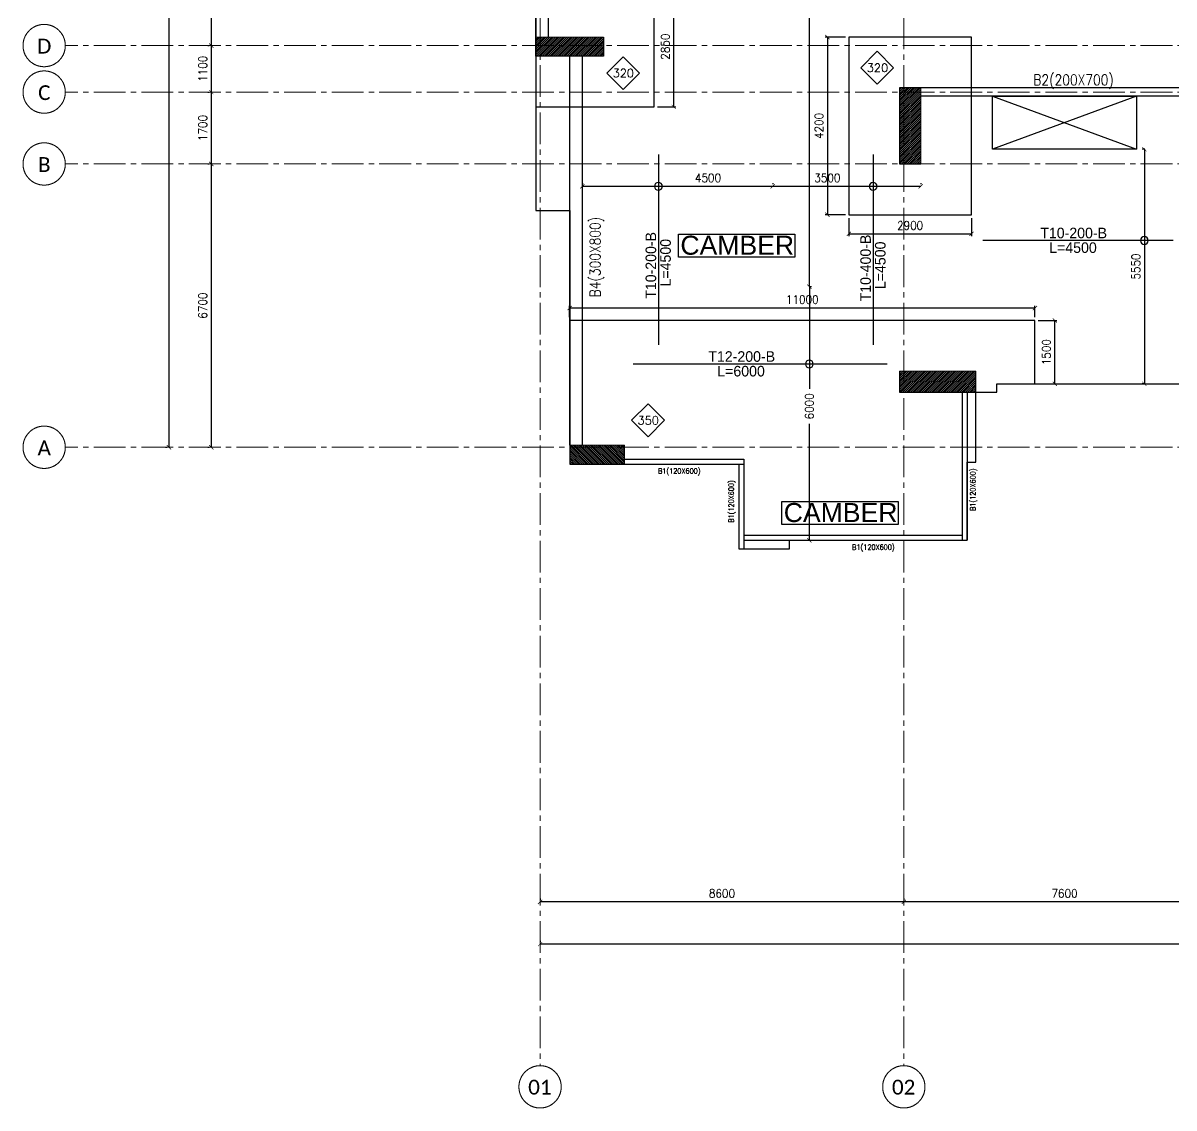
# Model space of a CAD drawing. Header units: millimetres. Extents: x -967280 to 3852, y 2833 to 1955156.
# Drawn here: x -653053 to -625841, y 671611 to 697271 of the extents above; entities that cross this region are included whole.
import ezdxf
from ezdxf.enums import TextEntityAlignment as Align

# ---------------------------------------------------------------- set-up
doc = ezdxf.new("R2010")
doc.units = ezdxf.units.MM
doc.header["$LTSCALE"] = 1000
doc.header["$PDMODE"] = 35
doc.header["$PDSIZE"] = 25
for name, pattern in [('$0$DASHED2', [0.375, 0.25, -0.125]), ('Columns_Structural070816$0$CENTER2', [1.125, 0.75, -0.125, 0.125, -0.125]), ('HRZN_Line-Ptrn-Sold', [9144001.0, 9144000.0, -1])]:
    doc.linetypes.add(name, pattern=pattern)
for name, color, linetype in [('_N-DIM 3', 7, 'Continuous'), ('B05-FIRST FLOOR PLAN$0$STR_ROOF RFT$0$S-SYMB', 30, 'Continuous'), ('S - col hach', 1, 'Continuous'), ('S - dot', 1, 'Continuous'), ('S -Beams', 2, 'Continuous'), ('S-TEXT', 2, 'Continuous'), ('SLAB', 210, 'Continuous'), ('st_cir_mesh', 2, 'Continuous')]:
    doc.layers.add(name, color=color, linetype=linetype)
for name, color, linetype, lineweight in [('A-AX-ATT-100', 7, 'HRZN_Line-Ptrn-Sold', 18), ('S - column', 6, 'Continuous', 60), ('ST-000-AXIS', 9, 'Columns_Structural070816$0$CENTER2', 9), ('ST-203-SLAB-TXT', 7, 'Continuous', 30), ('ST-RFT-BOT', 2, '$0$DASHED2', 30)]:
    doc.layers.add(name, color=color, linetype=linetype, lineweight=lineweight)
doc.styles.add('Arial', font='arial.ttf', dxfattribs={"height": 317.5})
doc.styles.add('B05-FIRST FLOOR PLAN$0$T25-100', font='STENCIL.shx', dxfattribs={"height": 250})
doc.styles.add('Calibri_2', font='calibri.ttf', dxfattribs={"height": 300})
doc.styles.add('ROMANC', font='romanc.shx')
doc.styles.add('ST-DIM', font='romans.shx', dxfattribs={"width": 0.85})
doc.styles.add('TUNELNO', font='romans.shx', dxfattribs={"width": 0.9})
doc.dimstyles.new('Copy(2) of DSEC', dxfattribs={"dimtxt": 200, "dimasz": 100, "dimexe": 50, "dimexo": 80, "dimgap": 100, "dimtad": 1, "dimdec": 0, "dimrnd": 5, "dimzin": 0, "dimdsep": 46, "dimtxsty": 'TUNELNO', "dimblk": 'ARCHTICK', "dimcen": 0.09, "dimclrd": 1, "dimclre": 1, "dimclrt": 3, "dimadec": 0, "dimazin": 0, "dimtfac": 0.78125, "dimtdec": 0, "dimtix": 1, "dimtmove": 2, "dimatfit": 3, "dimldrblk": 'ARCHTICK', "dimfxl": 1, "dimtolj": 1, "dimtzin": 0, "dimarcsym": 0})
pattern_1 = [(45, (-254348.726, -1220652.032), (-22.4506403, 22.4506403), [])]

# ---------------------------------------------------------------- blocks, each defined once
blk = doc.blocks.new('str col from 1st to 3rd')
at = {"layer": 'S - col hach'}
h = blk.add_hatch(dxfattribs=at)
h.set_pattern_fill('ANSI31', color=2, scale=10)
h.set_pattern_definition(pattern_1)
h.paths.add_polyline_path([(-29200, -3600), (-30800, -3600), (-30800, -4050), (-29200, -4050)])
h = blk.add_hatch(dxfattribs=at)
h.set_pattern_fill('ANSI31', color=2, scale=10)
h.set_pattern_definition(pattern_1)
h.paths.add_polyline_path([(-21700, -6600), (-21700, -4800), (-22200, -4800), (-22200, -6600)])
h = blk.add_hatch(dxfattribs=at)
h.set_pattern_fill('ANSI31', color=2, scale=10)
h.set_pattern_definition(pattern_1)
h.paths.add_polyline_path([(-20400, -12000), (-20400, -11500), (-22200, -11500), (-22200, -12000)])
h = blk.add_hatch(dxfattribs=at)
h.set_pattern_fill('ANSI31', color=2, scale=10, angle=-90)
h.set_pattern_definition([(315, (-1236952.032, 211048.726), (22.4506403, 22.4506403), [])])
h.paths.add_polyline_path([(-30000, -13700), (-28700, -13700), (-28700, -13250), (-30000, -13250)])
at = {"layer": 'S - column', "lineweight": 15}
for points in [[(-29200, -4050), (-30800, -4050), (-30800, -3600), (-29200, -3600)], [(-21700, -4800), (-21700, -6600), (-22200, -6600), (-22200, -4800)], [(-20400, -12000), (-22200, -12000), (-22200, -11500), (-20400, -11500)], [(-30000, -13700), (-30000, -13250), (-28700, -13250), (-28700, -13700)]]:
    blk.add_lwpolyline(points, close=True, dxfattribs=at)
at = {"layer": 'ST-RFT-BOT', "color": 7, "linetype": 'Continuous', "ltscale": 30}
for points in [[(-29200, -3600), (-29200, -4050), (-30800, -4050), (-30800, -3600)], [(-21700, -4800), (-22200, -4800), (-22200, -6600), (-21700, -6600)], [(-22200, -11500), (-22200, -12000), (-20400, -12000), (-20400, -11500)], [(-30000, -13250), (-30000, -13700), (-28700, -13700), (-28700, -13250)]]:
    blk.add_lwpolyline(points, dxfattribs=at)
blk = doc.blocks.new('_ArchTick')
at = {"color": 0, "linetype": 'ByBlock', "const_width": 0.15}
blk.add_lwpolyline([(-0.5, -0.5), (0.5, 0.5)], dxfattribs=at)
blk = doc.blocks.new('*D1257')
at = {"layer": '_N-DIM 3', "color": 1, "linetype": 'Continuous', "lineweight": -2, "ltscale": 30, "transparency": 16777216}
for p, q in [((-638049, 698137), (-637618, 698137)), ((-637668, 695287), (-637668, 698137)), ((-638049, 695287), (-637618, 695287))]:
    blk.add_line(p, q, dxfattribs=at)
at = {"layer": 'Defpoints', "color": 0, "linetype": 'Continuous', "ltscale": 30, "transparency": 16777216}
for p in [(-638129, 698137), (-637668, 698137), (-638129, 695287)]:
    blk.add_point(p, dxfattribs=at)
at = {"layer": '_N-DIM 3', "color": 1, "linetype": 'Continuous', "lineweight": -2, "ltscale": 30, "transparency": 16777216, "xscale": 100, "yscale": 100, "zscale": 100}
for p, rotation in [((-637668, 698137), 90), ((-637668, 695287), 270)]:
    blk.add_blockref('_ArchTick', p, dxfattribs=dict(at, rotation=rotation))
at = {"layer": '_N-DIM 3', "color": 3, "linetype": 'Continuous', "ltscale": 30, "transparency": 16777216, "insert": (-637868, 696712), "char_height": 200, "attachment_point": 5, "rotation": 90, "style": 'TUNELNO'}
blk.add_mtext('\\A1;2850', dxfattribs=at)
blk = doc.blocks.new('*D663')
at = {"layer": '_N-DIM 3', "color": 1, "linetype": 'Continuous', "lineweight": -2, "ltscale": 30, "transparency": 16777216}
for p, q in [((-629049, 690237), (-628608, 690237)), ((-628658, 688737), (-628658, 690237)), ((-629049, 688737), (-628608, 688737))]:
    blk.add_line(p, q, dxfattribs=at)
at = {"layer": 'Defpoints', "color": 0, "linetype": 'Continuous', "ltscale": 30, "transparency": 16777216}
for p in [(-629129, 690237), (-628658, 690237), (-629129, 688737)]:
    blk.add_point(p, dxfattribs=at)
at = {"layer": '_N-DIM 3', "color": 1, "linetype": 'Continuous', "lineweight": -2, "ltscale": 30, "transparency": 16777216, "xscale": 100, "yscale": 100, "zscale": 100}
for p, rotation in [((-628658, 690237), 90), ((-628658, 688737), 270)]:
    blk.add_blockref('_ArchTick', p, dxfattribs=dict(at, rotation=rotation))
at = {"layer": '_N-DIM 3', "color": 3, "linetype": 'Continuous', "ltscale": 30, "transparency": 16777216, "insert": (-628858, 689487), "char_height": 200, "attachment_point": 5, "rotation": 90, "style": 'TUNELNO'}
blk.add_mtext('\\A1;1500', dxfattribs=at)
blk = doc.blocks.new('*D1258')
at = {"layer": '_N-DIM 3', "color": 1, "linetype": 'Continuous', "lineweight": -2, "ltscale": 30, "transparency": 16777216}
for p, q in [((-633609, 696937), (-634085, 696937)), ((-634035, 696937), (-634035, 692737)), ((-633609, 692737), (-634085, 692737))]:
    blk.add_line(p, q, dxfattribs=at)
at = {"layer": 'Defpoints', "color": 0, "linetype": 'Continuous', "ltscale": 30, "transparency": 16777216}
for p in [(-633529, 696937), (-634035, 692737), (-633529, 692737)]:
    blk.add_point(p, dxfattribs=at)
at = {"layer": '_N-DIM 3', "color": 1, "linetype": 'Continuous', "lineweight": -2, "ltscale": 30, "transparency": 16777216, "xscale": 100, "yscale": 100, "zscale": 100}
for p, rotation in [((-634035, 696937), 90), ((-634035, 692737), 270)]:
    blk.add_blockref('_ArchTick', p, dxfattribs=dict(at, rotation=rotation))
at = {"layer": '_N-DIM 3', "color": 3, "linetype": 'Continuous', "ltscale": 30, "transparency": 16777216, "insert": (-634235, 694837), "char_height": 200, "attachment_point": 5, "rotation": 90, "style": 'TUNELNO'}
blk.add_mtext('\\A1;4200', dxfattribs=at)
blk = doc.blocks.new('*D1259')
at = {"layer": '_N-DIM 3', "color": 1, "linetype": 'Continuous', "lineweight": -2, "ltscale": 30, "transparency": 16777216}
for p, q in [((-633529, 692657), (-633529, 692233)), ((-630629, 692657), (-630629, 692233)), ((-633529, 692283), (-630629, 692283))]:
    blk.add_line(p, q, dxfattribs=at)
at = {"layer": 'Defpoints', "color": 0, "linetype": 'Continuous', "ltscale": 30, "transparency": 16777216}
for p in [(-633529, 692737), (-630629, 692737), (-630629, 692283)]:
    blk.add_point(p, dxfattribs=at)
at = {"layer": '_N-DIM 3', "color": 1, "linetype": 'Continuous', "lineweight": -2, "ltscale": 30, "transparency": 16777216, "xscale": 100, "yscale": 100, "zscale": 100, "rotation": 180}
blk.add_blockref('_ArchTick', (-633529, 692283), dxfattribs=at)
at = {"layer": '_N-DIM 3', "color": 1, "linetype": 'Continuous', "lineweight": -2, "ltscale": 30, "transparency": 16777216, "xscale": 100, "yscale": 100, "zscale": 100}
blk.add_blockref('_ArchTick', (-630629, 692283), dxfattribs=at)
at = {"layer": '_N-DIM 3', "color": 3, "linetype": 'Continuous', "ltscale": 30, "transparency": 16777216, "insert": (-632079, 692483), "char_height": 200, "attachment_point": 5, "style": 'TUNELNO'}
blk.add_mtext('\\A1;2900', dxfattribs=at)
blk = doc.blocks.new('*D679')
at = {"layer": '_N-DIM 3', "color": 1, "lineweight": -2, "ltscale": 30, "transparency": 16777216}
for p, q in [((-626531, 694287), (-626592, 694287)), ((-626542, 694287), (-626542, 688737)), ((-626531, 688737), (-626592, 688737))]:
    blk.add_line(p, q, dxfattribs=at)
at = {"layer": 'Defpoints', "color": 0, "ltscale": 30, "transparency": 16777216}
for p in [(-626451, 694287), (-626542, 688737), (-626451, 688737)]:
    blk.add_point(p, dxfattribs=at)
at = {"layer": '_N-DIM 3', "color": 1, "lineweight": -2, "ltscale": 30, "transparency": 16777216, "xscale": 100, "yscale": 100, "zscale": 100}
for p, rotation in [((-626542, 694287), 90), ((-626542, 688737), 270)]:
    blk.add_blockref('_ArchTick', p, dxfattribs=dict(at, rotation=rotation))
at = {"layer": '_N-DIM 3', "color": 3, "ltscale": 30, "transparency": 16777216, "insert": (-626742, 691512), "char_height": 200, "attachment_point": 5, "rotation": 90, "style": 'TUNELNO'}
blk.add_mtext('\\A1;5550', dxfattribs=at)
blk = doc.blocks.new('*D680')
at = {"layer": '_N-DIM 3', "color": 1, "lineweight": -2, "ltscale": 30, "transparency": 16777216}
for p, q in [((-634462, 710037), (-634462, 703551)), ((-634457, 710037), (-634412, 710037)), ((-634462, 691037), (-634462, 702571)), ((-634457, 691037), (-634412, 691037))]:
    blk.add_line(p, q, dxfattribs=at)
at = {"layer": 'Defpoints', "color": 0, "ltscale": 30, "transparency": 16777216}
for p in [(-634537, 710037), (-634537, 691037), (-634462, 691037)]:
    blk.add_point(p, dxfattribs=at)
at = {"layer": '_N-DIM 3', "color": 1, "lineweight": -2, "ltscale": 30, "transparency": 16777216, "xscale": 100, "yscale": 100, "zscale": 100}
for p, rotation in [((-634462, 710037), 90), ((-634462, 691037), 270)]:
    blk.add_blockref('_ArchTick', p, dxfattribs=dict(at, rotation=rotation))
at = {"layer": '_N-DIM 3', "color": 3, "ltscale": 30, "transparency": 16777216, "insert": (-634462, 703061), "char_height": 200, "attachment_point": 5, "rotation": 90, "style": 'TUNELNO'}
blk.add_mtext('\\A1;19000', dxfattribs=at)
blk = doc.blocks.new('*D689')
at = {"layer": '_N-DIM 3', "color": 1, "lineweight": -2, "ltscale": 30, "transparency": 16777216}
for p, q in [((-639829, 693487), (-639829, 693457)), ((-635329, 693407), (-639829, 693407)), ((-635329, 693487), (-635329, 693457))]:
    blk.add_line(p, q, dxfattribs=at)
at = {"layer": 'Defpoints', "color": 0, "ltscale": 30, "transparency": 16777216}
for p in [(-639829, 693407), (-639829, 693407), (-635329, 693407)]:
    blk.add_point(p, dxfattribs=at)
at = {"layer": '_N-DIM 3', "color": 1, "lineweight": -2, "ltscale": 30, "transparency": 16777216, "xscale": 100, "yscale": 100, "zscale": 100, "rotation": 180}
blk.add_blockref('_ArchTick', (-639829, 693407), dxfattribs=at)
at = {"layer": '_N-DIM 3', "color": 1, "lineweight": -2, "ltscale": 30, "transparency": 16777216, "xscale": 100, "yscale": 100, "zscale": 100}
blk.add_blockref('_ArchTick', (-635329, 693407), dxfattribs=at)
at = {"layer": '_N-DIM 3', "color": 3, "ltscale": 30, "transparency": 16777216, "insert": (-636858, 693607), "char_height": 200, "attachment_point": 5, "style": 'TUNELNO'}
blk.add_mtext('\\A1;4500', dxfattribs=at)
blk = doc.blocks.new('*D690')
at = {"layer": '_N-DIM 3', "color": 1, "lineweight": -2, "ltscale": 30, "transparency": 16777216}
for p, q in [((-635329, 693487), (-635329, 693457)), ((-631829, 693407), (-635329, 693407)), ((-631829, 693487), (-631829, 693457))]:
    blk.add_line(p, q, dxfattribs=at)
at = {"layer": 'Defpoints', "color": 0, "ltscale": 30, "transparency": 16777216}
for p in [(-635329, 693407), (-635329, 693407), (-631829, 693407)]:
    blk.add_point(p, dxfattribs=at)
at = {"layer": '_N-DIM 3', "color": 1, "lineweight": -2, "ltscale": 30, "transparency": 16777216, "xscale": 100, "yscale": 100, "zscale": 100, "rotation": 180}
blk.add_blockref('_ArchTick', (-635329, 693407), dxfattribs=at)
at = {"layer": '_N-DIM 3', "color": 1, "lineweight": -2, "ltscale": 30, "transparency": 16777216, "xscale": 100, "yscale": 100, "zscale": 100}
blk.add_blockref('_ArchTick', (-631829, 693407), dxfattribs=at)
at = {"layer": '_N-DIM 3', "color": 3, "ltscale": 30, "transparency": 16777216, "insert": (-634035, 693607), "char_height": 200, "attachment_point": 5, "style": 'TUNELNO'}
blk.add_mtext('\\A1;3500', dxfattribs=at)
blk = doc.blocks.new('*D692')
at = {"layer": '_N-DIM 3', "color": 1, "lineweight": -2, "ltscale": 30, "transparency": 16777216}
for p, q in [((-634462, 691037), (-634462, 688618)), ((-634457, 691037), (-634412, 691037)), ((-634462, 685037), (-634462, 687792)), ((-634457, 685037), (-634412, 685037))]:
    blk.add_line(p, q, dxfattribs=at)
at = {"layer": 'Defpoints', "color": 0, "ltscale": 30, "transparency": 16777216}
for p in [(-634537, 691037), (-634537, 685037), (-634462, 685037)]:
    blk.add_point(p, dxfattribs=at)
at = {"layer": '_N-DIM 3', "color": 1, "lineweight": -2, "ltscale": 30, "transparency": 16777216, "xscale": 100, "yscale": 100, "zscale": 100}
for p, rotation in [((-634462, 691037), 90), ((-634462, 685037), 270)]:
    blk.add_blockref('_ArchTick', p, dxfattribs=dict(at, rotation=rotation))
at = {"layer": '_N-DIM 3', "color": 3, "ltscale": 30, "transparency": 16777216, "insert": (-634462, 688205), "char_height": 200, "attachment_point": 5, "rotation": 90, "style": 'TUNELNO'}
blk.add_mtext('\\A1;6000', dxfattribs=at)
blk = doc.blocks.new('*D1294')
at = {"layer": '_N-DIM 3', "color": 1, "linetype": 'Continuous', "lineweight": -2, "ltscale": 30, "transparency": 16777216}
for p, q in [((-640129, 690317), (-640129, 690580)), ((-629129, 690530), (-640129, 690530)), ((-629129, 690317), (-629129, 690580))]:
    blk.add_line(p, q, dxfattribs=at)
at = {"layer": 'Defpoints', "color": 0, "linetype": 'Continuous', "ltscale": 30, "transparency": 16777216}
for p in [(-640129, 690530), (-640129, 690237), (-629129, 690237)]:
    blk.add_point(p, dxfattribs=at)
at = {"layer": '_N-DIM 3', "color": 1, "linetype": 'Continuous', "lineweight": -2, "ltscale": 30, "transparency": 16777216, "xscale": 100, "yscale": 100, "zscale": 100, "rotation": 180}
blk.add_blockref('_ArchTick', (-640129, 690530), dxfattribs=at)
at = {"layer": '_N-DIM 3', "color": 1, "linetype": 'Continuous', "lineweight": -2, "ltscale": 30, "transparency": 16777216, "xscale": 100, "yscale": 100, "zscale": 100}
blk.add_blockref('_ArchTick', (-629129, 690530), dxfattribs=at)
at = {"layer": '_N-DIM 3', "color": 3, "linetype": 'Continuous', "ltscale": 30, "transparency": 16777216, "insert": (-634629, 690730), "char_height": 200, "attachment_point": 5, "style": 'TUNELNO'}
blk.add_mtext('\\A1;11000', dxfattribs=at)
blk = doc.blocks.new('Grid - HRZN_G-Datm-Grid-Head-1554275-FIRST FLOOR FFL_1_')
at = {"layer": 'A-AX-ATT-100'}
blk.add_circle((0, 0), 5, dxfattribs=at)
blk = doc.blocks.new('*D1508')
at = {"layer": '_N-DIM 3', "color": 1, "linetype": 'Continuous', "lineweight": -2, "ltscale": 30, "transparency": 16777216}
for p, q in [((509045, 727540), (509075, 727540)), ((509125, 727540), (509125, 719940)), ((509045, 719940), (509075, 719940))]:
    blk.add_line(p, q, dxfattribs=at)
at = {"layer": 'Defpoints', "color": 0, "linetype": 'Continuous', "ltscale": 30, "transparency": 16777216}
for p in [(509125, 727540), (509125, 719940), (509125, 719940)]:
    blk.add_point(p, dxfattribs=at)
at = {"layer": '_N-DIM 3', "color": 1, "linetype": 'Continuous', "lineweight": -2, "ltscale": 30, "transparency": 16777216, "xscale": 100, "yscale": 100, "zscale": 100}
for p, rotation in [((509125, 727540), 90), ((509125, 719940), 270)]:
    blk.add_blockref('_ArchTick', p, dxfattribs=dict(at, rotation=rotation))
at = {"layer": '_N-DIM 3', "color": 3, "linetype": 'Continuous', "ltscale": 30, "transparency": 16777216, "insert": (508925, 723740), "char_height": 200, "attachment_point": 5, "rotation": 90, "style": 'TUNELNO'}
blk.add_mtext('\\A1;7600', dxfattribs=at)
blk = doc.blocks.new('*D1509')
at = {"layer": '_N-DIM 3', "color": 1, "linetype": 'Continuous', "lineweight": -2, "ltscale": 30, "transparency": 16777216}
for p, q in [((509045, 719940), (509075, 719940)), ((509125, 719940), (509125, 718840)), ((509045, 718840), (509075, 718840))]:
    blk.add_line(p, q, dxfattribs=at)
at = {"layer": 'Defpoints', "color": 0, "linetype": 'Continuous', "ltscale": 30, "transparency": 16777216}
for p in [(509125, 719940), (509125, 718840), (509125, 718840)]:
    blk.add_point(p, dxfattribs=at)
at = {"layer": '_N-DIM 3', "color": 1, "linetype": 'Continuous', "lineweight": -2, "ltscale": 30, "transparency": 16777216, "xscale": 100, "yscale": 100, "zscale": 100}
for p, rotation in [((509125, 719940), 90), ((509125, 718840), 270)]:
    blk.add_blockref('_ArchTick', p, dxfattribs=dict(at, rotation=rotation))
at = {"layer": '_N-DIM 3', "color": 3, "linetype": 'Continuous', "ltscale": 30, "transparency": 16777216, "insert": (508925, 719390), "char_height": 200, "attachment_point": 5, "rotation": 90, "style": 'TUNELNO'}
blk.add_mtext('\\A1;1100', dxfattribs=at)
blk = doc.blocks.new('*D1510')
at = {"layer": '_N-DIM 3', "color": 1, "linetype": 'Continuous', "lineweight": -2, "ltscale": 30, "transparency": 16777216}
for p, q in [((509045, 718840), (509075, 718840)), ((509125, 718840), (509125, 717140)), ((509045, 717140), (509075, 717140))]:
    blk.add_line(p, q, dxfattribs=at)
at = {"layer": 'Defpoints', "color": 0, "linetype": 'Continuous', "ltscale": 30, "transparency": 16777216}
for p in [(509125, 718840), (509125, 717140), (509125, 717140)]:
    blk.add_point(p, dxfattribs=at)
at = {"layer": '_N-DIM 3', "color": 1, "linetype": 'Continuous', "lineweight": -2, "ltscale": 30, "transparency": 16777216, "xscale": 100, "yscale": 100, "zscale": 100}
for p, rotation in [((509125, 718840), 90), ((509125, 717140), 270)]:
    blk.add_blockref('_ArchTick', p, dxfattribs=dict(at, rotation=rotation))
at = {"layer": '_N-DIM 3', "color": 3, "linetype": 'Continuous', "ltscale": 30, "transparency": 16777216, "insert": (508925, 717990), "char_height": 200, "attachment_point": 5, "rotation": 90, "style": 'TUNELNO'}
blk.add_mtext('\\A1;1700', dxfattribs=at)
blk = doc.blocks.new('*D1511')
at = {"layer": '_N-DIM 3', "color": 1, "linetype": 'Continuous', "lineweight": -2, "ltscale": 30, "transparency": 16777216}
for p, q in [((509045, 717140), (509075, 717140)), ((509125, 717140), (509125, 710440)), ((509045, 710440), (509075, 710440))]:
    blk.add_line(p, q, dxfattribs=at)
at = {"layer": 'Defpoints', "color": 0, "linetype": 'Continuous', "ltscale": 30, "transparency": 16777216}
for p in [(509125, 717140), (509125, 710440), (509125, 710440)]:
    blk.add_point(p, dxfattribs=at)
at = {"layer": '_N-DIM 3', "color": 1, "linetype": 'Continuous', "lineweight": -2, "ltscale": 30, "transparency": 16777216, "xscale": 100, "yscale": 100, "zscale": 100}
for p, rotation in [((509125, 717140), 90), ((509125, 710440), 270)]:
    blk.add_blockref('_ArchTick', p, dxfattribs=dict(at, rotation=rotation))
at = {"layer": '_N-DIM 3', "color": 3, "linetype": 'Continuous', "ltscale": 30, "transparency": 16777216, "insert": (508925, 713790), "char_height": 200, "attachment_point": 5, "rotation": 90, "style": 'TUNELNO'}
blk.add_mtext('\\A1;6700', dxfattribs=at)
blk = doc.blocks.new('*D1512')
at = {"layer": '_N-DIM 3', "color": 1, "linetype": 'Continuous', "lineweight": -2, "ltscale": 30, "transparency": 16777216}
for p, q in [((508045, 737040), (508075, 737040)), ((508125, 737040), (508125, 710440)), ((508045, 710440), (508075, 710440))]:
    blk.add_line(p, q, dxfattribs=at)
at = {"layer": 'Defpoints', "color": 0, "linetype": 'Continuous', "ltscale": 30, "transparency": 16777216}
for p in [(508125, 737040), (508125, 710440), (508125, 710440)]:
    blk.add_point(p, dxfattribs=at)
at = {"layer": '_N-DIM 3', "color": 1, "linetype": 'Continuous', "lineweight": -2, "ltscale": 30, "transparency": 16777216, "xscale": 100, "yscale": 100, "zscale": 100}
for p, rotation in [((508125, 737040), 90), ((508125, 710440), 270)]:
    blk.add_blockref('_ArchTick', p, dxfattribs=dict(at, rotation=rotation))
at = {"layer": '_N-DIM 3', "color": 3, "linetype": 'Continuous', "ltscale": 30, "transparency": 16777216, "insert": (507925, 723740), "char_height": 200, "attachment_point": 5, "rotation": 90, "style": 'TUNELNO'}
blk.add_mtext('\\A1;26600', dxfattribs=at)
blk = doc.blocks.new('*D1518')
at = {"layer": '_N-DIM 3', "color": 1, "linetype": 'Continuous', "lineweight": -2, "ltscale": 30, "transparency": 16777216}
for p, q in [((525499, 699769), (525499, 699739)), ((533099, 699689), (525499, 699689)), ((533099, 699769), (533099, 699739))]:
    blk.add_line(p, q, dxfattribs=at)
at = {"layer": 'Defpoints', "color": 0, "linetype": 'Continuous', "ltscale": 30, "transparency": 16777216}
for p in [(525499, 699689), (525499, 699689), (533099, 699689)]:
    blk.add_point(p, dxfattribs=at)
at = {"layer": '_N-DIM 3', "color": 1, "linetype": 'Continuous', "lineweight": -2, "ltscale": 30, "transparency": 16777216, "xscale": 100, "yscale": 100, "zscale": 100, "rotation": 180}
blk.add_blockref('_ArchTick', (525499, 699689), dxfattribs=at)
at = {"layer": '_N-DIM 3', "color": 1, "linetype": 'Continuous', "lineweight": -2, "ltscale": 30, "transparency": 16777216, "xscale": 100, "yscale": 100, "zscale": 100}
blk.add_blockref('_ArchTick', (533099, 699689), dxfattribs=at)
at = {"layer": '_N-DIM 3', "color": 3, "linetype": 'Continuous', "ltscale": 30, "transparency": 16777216, "insert": (529299, 699889), "char_height": 200, "attachment_point": 5, "style": 'TUNELNO'}
blk.add_mtext('\\A1;7600', dxfattribs=at)
blk = doc.blocks.new('*D1519')
at = {"layer": '_N-DIM 3', "color": 1, "linetype": 'Continuous', "lineweight": -2, "ltscale": 30, "transparency": 16777216}
for p, q in [((516899, 699769), (516899, 699739)), ((525499, 699689), (516899, 699689)), ((525499, 699769), (525499, 699739))]:
    blk.add_line(p, q, dxfattribs=at)
at = {"layer": 'Defpoints', "color": 0, "linetype": 'Continuous', "ltscale": 30, "transparency": 16777216}
for p in [(516899, 699689), (516899, 699689), (525499, 699689)]:
    blk.add_point(p, dxfattribs=at)
at = {"layer": '_N-DIM 3', "color": 1, "linetype": 'Continuous', "lineweight": -2, "ltscale": 30, "transparency": 16777216, "xscale": 100, "yscale": 100, "zscale": 100, "rotation": 180}
blk.add_blockref('_ArchTick', (516899, 699689), dxfattribs=at)
at = {"layer": '_N-DIM 3', "color": 1, "linetype": 'Continuous', "lineweight": -2, "ltscale": 30, "transparency": 16777216, "xscale": 100, "yscale": 100, "zscale": 100}
blk.add_blockref('_ArchTick', (525499, 699689), dxfattribs=at)
at = {"layer": '_N-DIM 3', "color": 3, "linetype": 'Continuous', "ltscale": 30, "transparency": 16777216, "insert": (521199, 699889), "char_height": 200, "attachment_point": 5, "style": 'TUNELNO'}
blk.add_mtext('\\A1;8600', dxfattribs=at)
blk = doc.blocks.new('*D1520')
at = {"layer": '_N-DIM 3', "color": 1, "linetype": 'Continuous', "lineweight": -2, "ltscale": 30, "transparency": 16777216}
for p, q in [((516899, 698769), (516899, 698739)), ((563099, 698689), (516899, 698689)), ((563099, 698769), (563099, 698739))]:
    blk.add_line(p, q, dxfattribs=at)
at = {"layer": 'Defpoints', "color": 0, "linetype": 'Continuous', "ltscale": 30, "transparency": 16777216}
for p in [(516899, 698689), (516899, 698689), (563099, 698689)]:
    blk.add_point(p, dxfattribs=at)
at = {"layer": '_N-DIM 3', "color": 1, "linetype": 'Continuous', "lineweight": -2, "ltscale": 30, "transparency": 16777216, "xscale": 100, "yscale": 100, "zscale": 100, "rotation": 180}
blk.add_blockref('_ArchTick', (516899, 698689), dxfattribs=at)
at = {"layer": '_N-DIM 3', "color": 1, "linetype": 'Continuous', "lineweight": -2, "ltscale": 30, "transparency": 16777216, "xscale": 100, "yscale": 100, "zscale": 100}
blk.add_blockref('_ArchTick', (563099, 698689), dxfattribs=at)
at = {"layer": '_N-DIM 3', "color": 3, "linetype": 'Continuous', "ltscale": 30, "transparency": 16777216, "insert": (539999, 698889), "char_height": 200, "attachment_point": 5, "style": 'TUNELNO'}
blk.add_mtext('\\A1;46200', dxfattribs=at)
blk = doc.blocks.new('AXES-00')
at = {"layer": 'ST-000-AXIS'}
for p, q in [((516898.9, 750979.6), (516898.9, 695813.8)), ((525498.9, 750979.6), (525498.9, 695813.8)), ((575723.2, 719939.7), (505674.3, 719939.7)), ((575723.2, 718839.7), (505674.3, 718839.7)), ((575723.2, 717139.7), (505674.3, 717139.7)), ((575723.2, 710439.7), (505674.3, 710439.7))]:
    blk.add_line(p, q, dxfattribs=at)
at = {"layer": 'A-AX-ATT-100'}
for p, xscale, yscale, zscale, rotation in [((505174.3, 719939.7), 100.0000000000001, 100.0000000000001, 100.0000000000001, 90), ((505174.3, 718839.7), 100.0000000000001, 100.0000000000001, 100.0000000000001, 90), ((505174.3, 717139.7), 100.0000000000001, 100.0000000000001, 100.0000000000001, 90), ((505174.3, 710439.7), 100.0000000000001, 100.0000000000001, 100.0000000000001, 90), ((525498.9, 695313.8), 99.99999999999993, 99.99999999999993, 99.99999999999993, 180)]:
    blk.add_blockref('Grid - HRZN_G-Datm-Grid-Head-1554275-FIRST FLOOR FFL_1_', p, dxfattribs=dict(at, xscale=xscale, yscale=yscale, zscale=zscale, rotation=rotation))
at = {"layer": 'st_cir_mesh', "xscale": 99.99999999999993, "yscale": 99.99999999999993, "zscale": 99.99999999999993, "rotation": 180}
blk.add_blockref('Grid - HRZN_G-Datm-Grid-Head-1554275-FIRST FLOOR FFL_1_', (516898.9, 695313.8), dxfattribs=at)
at = {"layer": 'A-AX-ATT-100', "linetype": 'Continuous', "lineweight": 13, "char_height": 350, "attachment_point": 1, "style": 'Calibri_2'}
for s, insert, width in [('D', (505008.7, 720101), 408.861), ('C', (505031.7, 719001), 352.742), ('B', (505028.2, 717301), 360.759), ('A', (505018.7, 710601), 384.81), ('01', (516618, 695481.8), 673.417), ('02', (525218, 695481.8), 673.417)]:
    blk.add_mtext(s, dxfattribs=dict(at, insert=insert, width=width))
at = {"layer": '_N-DIM 3', "color": 3, "linetype": 'Continuous', "ltscale": 30}
for base, p1, p2, picture, middle in [((508125, 710439.7), (508125, 737039.7), (508125, 710439.7), '*D1512', (507925, 723739.7)), ((509125, 719939.7), (509125, 727539.7), (509125, 719939.7), '*D1508', (508925, 723739.7)), ((509125, 718839.7), (509125, 719939.7), (509125, 718839.7), '*D1509', (508925, 719389.7)), ((509125, 717139.7), (509125, 718839.7), (509125, 717139.7), '*D1510', (508925, 717989.7)), ((509125, 710439.7), (509125, 717139.7), (509125, 710439.7), '*D1511', (508925, 713789.7))]:
    dim = blk.add_linear_dim(base=base, p1=p1, p2=p2, angle=90, dimstyle='Copy(2) of DSEC', dxfattribs=at)
    dim.commit()
    dim.dimension.update_dxf_attribs({"geometry": picture, "text_midpoint": middle})
for base, p1, p2, picture, middle in [((516898.9, 699688.7), (525498.9, 699688.7), (516898.9, 699688.7), '*D1519', (521198.9, 699888.7)), ((525498.9, 699688.7), (533098.9, 699688.7), (525498.9, 699688.7), '*D1518', (529298.9, 699888.7)), ((516898.9, 698688.7), (563098.9, 698688.7), (516898.9, 698688.7), '*D1520', (539998.9, 698888.7))]:
    dim = blk.add_linear_dim(base=base, p1=p1, p2=p2, dimstyle='Copy(2) of DSEC', dxfattribs=at)
    dim.commit()
    dim.dimension.update_dxf_attribs({"geometry": picture, "text_midpoint": middle})

msp = doc.modelspace()

# ---------------------------------------------------------------- linework, layer by layer
at = {"layer": 'B05-FIRST FLOOR PLAN$0$STR_ROOF RFT$0$S-SYMB', "extrusion": (0, 0, -1)}
for centre in [(638031.3, 693407.4), (638031.3, 693407.4), (632954.4, 693407.4), (626542.1, 692126.9), (634462.1, 689205.8)]:
    msp.add_circle(centre, 92.8, dxfattribs=at)
at = {"layer": 'S - dot'}
for p, q in [((-626728.7, 695537.4), (-630128.7, 694287.4)), ((-630128.7, 695537.4), (-626728.7, 694287.4))]:
    msp.add_line(p, q, dxfattribs=at)
at = {"layer": 'S -Beams'}
for p, q in [((-640928.7, 696937.4), (-640928.7, 704137.4)), ((-640628.7, 696937.4), (-640628.7, 704137.4)), ((-640128.7, 687287.4), (-640128.7, 696487.4)), ((-639828.7, 687287.4), (-639828.7, 696487.4)), ((-624728.6, 695737.4), (-631828.7, 695737.4)), ((-624728.6, 695537.4), (-631828.7, 695537.4)), ((-630848.8, 688537.4), (-630848.8, 685037.4)), ((-630728.8, 688537.4), (-630728.8, 685037.4)), ((-638828.7, 686957.4), (-636008.7, 686957.4)), ((-638828.7, 686837.4), (-636008.7, 686837.4)), ((-636128.7, 686837.4), (-636128.7, 684837.4)), ((-636008.7, 686957.4), (-636008.7, 684837.4)), ((-636008.7, 685157.4), (-630848.8, 685157.4)), ((-636008.7, 685037.4), (-630730.3, 685037.4))]:
    msp.add_line(p, q, dxfattribs=at)
msp.add_lwpolyline([(-640928.8, 708237.4), (-640928.8, 692837.4), (-640128.8, 692837.4), (-640128.8, 686837.4), (-636128.7, 686837.4), (-636128.7, 684837.4), (-634928.7, 684837.4), (-634928.7, 685037.4), (-630728.8, 685037.4), (-630728.7, 686887.4), (-630528.7, 686887.4), (-630528.7, 688537.4), (-630028.7, 688537.4), (-630028.7, 688737.4), (-624728.7, 688737.4)], dxfattribs=at)
at = {"layer": 'S -Beams', "color": 1}
msp.add_lwpolyline([(-630128.7, 695537.4), (-626728.7, 695537.4), (-626728.7, 694287.4), (-630128.7, 694287.4)], close=True, dxfattribs=at)
at = {"layer": 'S-TEXT', "color": 7, "true_color": 0xffffff}
for points in [[(-638866.1, 695700), (-638478.9, 696087.1), (-638866.1, 696474.3), (-639253.3, 696087.1)], [(-632857.5, 695827), (-632470.3, 696214.2), (-632857.5, 696601.3), (-633244.6, 696214.2)], [(-638276.4, 687487.5), (-637889.3, 687874.6), (-638276.4, 688261.8), (-638663.6, 687874.6)]]:
    msp.add_lwpolyline(points, close=True, dxfattribs=at)
at = {"layer": 'S-TEXT', "color": 3}
for points in [[(-637554.7, 692276.9), (-634806.9, 692276.9), (-634806.9, 691732.9), (-637554.7, 691732.9)], [(-635110.5, 685954.9), (-632362.6, 685954.9), (-632362.6, 685410.8), (-635110.5, 685410.8)]]:
    msp.add_lwpolyline(points, close=True, dxfattribs=at)
at = {"layer": 'SLAB', "color": 2, "linetype": 'Continuous', "ltscale": 30}
for points in [[(-638128.7, 698137.4), (-640928.8, 698137.4), (-640928.8, 695287.4), (-638128.7, 695287.4)], [(-633528.7, 696937.5), (-633528.7, 692737.3), (-630628.7, 692737.3), (-630628.7, 696937.5)], [(-640128.7, 686837.4), (-636128.7, 686837.4), (-636128.7, 684837.4), (-634928.8, 684837.4), (-634928.8, 685037.4), (-630728.8, 685037.4), (-630728.8, 686887.4), (-630528.7, 686887.4), (-630528.7, 688537.4), (-630028.7, 688537.4), (-630028.7, 688737.4), (-629128.6, 688737.4), (-629128.6, 690237.4), (-640128.7, 690237.4)]]:
    msp.add_lwpolyline(points, close=True, dxfattribs=at)
at = {"layer": 'ST-RFT-BOT', "ltscale": 30}
for p, q in [((-638031.3, 694162.4), (-638031.3, 689662.4)), ((-632954.4, 694162.4), (-632954.4, 689662.4)), ((-625862, 692126.9), (-630362, 692126.9)), ((-632624.6, 689205.8), (-638624.6, 689205.8))]:
    msp.add_line(p, q, dxfattribs=at)

# ---------------------------------------------------------------- block references
at = {"layer": 'S -Beams'}
msp.add_blockref('AXES-00', (-1157727.6, -23202.4), dxfattribs=at)
at = {"layer": 'ST-RFT-BOT', "color": 3, "linetype": 'Continuous'}
msp.add_blockref('str col from 1st to 3rd', (-610128.7, 700537.4), dxfattribs=at)

# ---------------------------------------------------------------- texts
at = {"layer": 'S-TEXT', "color": 3, "char_height": 196, "attachment_point": 1, "style": 'ROMANC'}
for s, insert in [('320', (-639112.6, 696183.2)), ('320', (-633103.9, 696310.2)), ('350', (-638522.9, 687970.7))]:
    msp.add_mtext_dynamic_manual_height_columns(s, width=592857.868, gutter_width=980, heights=[0], dxfattribs=dict(at, insert=insert))
at = {"layer": 'S-TEXT', "color": 3, "char_height": 450.01, "attachment_point": 5, "style": 'Arial'}
for insert in [(-636166.8, 692012.5), (-633722.6, 685690.5)]:
    msp.add_mtext('\\A1;CAMBER', dxfattribs=dict(at, insert=insert))
at = {"layer": 'ST-203-SLAB-TXT', "style": 'ST-DIM', "width": 0.85}
msp.add_text('B2(200X700)', height=250, dxfattribs=at).set_placement((-628214.1, 695925.4), align=Align.MIDDLE_CENTER)
msp.add_text('B4(300X800)', height=250, rotation=90, dxfattribs=at).set_placement((-639525, 691734.7), align=Align.MIDDLE_CENTER)
at = {"layer": 'ST-203-SLAB-TXT', "style": 'B05-FIRST FLOOR PLAN$0$T25-100'}
for s, p in [('T10-200-B', (-638084.1, 690748.8)), ('L=4500', (-637737.7, 691039.2)), ('T10-400-B', (-633007.2, 690686.8)), ('L=4500', (-632660.8, 690977.3))]:
    msp.add_text(s, height=250, rotation=90, dxfattribs=at).set_placement(p)
for s, p in [('T10-200-B', (-629003, 692179.7)), ('L=4500', (-628791.6, 691833.4)), ('T12-200-B', (-636851, 689258.6)), ('L=6000', (-636639.6, 688912.2))]:
    msp.add_text(s, height=250, dxfattribs=at).set_placement(p)
at = {"layer": 'ST-203-SLAB-TXT', "color": 1, "style": 'ST-DIM', "width": 0.85}
for p in [(-637536.6, 686675.5), (-632947.4, 684875.5)]:
    msp.add_text('B1(120X600)', height=125, dxfattribs=at).set_placement(p, align=Align.MIDDLE_CENTER)
for p in [(-630597.8, 686233.7), (-636308.4, 685955.3)]:
    msp.add_text('B1(120X600)', height=125, rotation=90, dxfattribs=at).set_placement(p, align=Align.MIDDLE_CENTER)

# ---------------------------------------------------------------- dimensions: what is measured, and where the dimension line sits
at = {"layer": '_N-DIM 3', "ltscale": 30}
for base, p1, p2, picture, middle in [((-634462.1, 691037.4), (-634537.2, 710037.4), (-634537.2, 691037.4), '*D680', (-634462.1, 703061.1)), ((-634462.1, 685037.4), (-634537.2, 691037.4), (-634537.2, 685037.4), '*D692', (-634462.1, 688204.8))]:
    dim = msp.add_linear_dim(base=base, p1=p1, p2=p2, angle=90, dimstyle='Copy(2) of DSEC', dxfattribs=at)
    dim.commit()
    dim.dimension.update_dxf_attribs({"geometry": picture, "text_midpoint": middle, "dimtype": 160})
at = {"layer": '_N-DIM 3', "color": 3, "linetype": 'Continuous', "ltscale": 30}
for base, p1, p2, picture, middle in [((-637667.6, 698137.4), (-638128.7, 695287.4), (-638128.7, 698137.4), '*D1257', (-637867.6, 696712.4)), ((-634034.8, 692737.3), (-633528.7, 696937.5), (-633528.7, 692737.3), '*D1258', (-634234.8, 694837.4)), ((-628658.2, 690237.4), (-629128.6, 688737.4), (-629128.6, 690237.4), '*D663', (-628858.2, 689487.4))]:
    dim = msp.add_linear_dim(base=base, p1=p1, p2=p2, angle=90, dimstyle='Copy(2) of DSEC', dxfattribs=at)
    dim.commit()
    dim.dimension.update_dxf_attribs({"geometry": picture, "text_midpoint": middle})
at = {"layer": '_N-DIM 3', "ltscale": 30}
dim = msp.add_linear_dim(base=(-626542.1, 688737.4), p1=(-626450.8, 694287.4), p2=(-626450.8, 688737.4), angle=90, dimstyle='Copy(2) of DSEC', dxfattribs=at)
dim.commit()
dim.dimension.update_dxf_attribs({"geometry": '*D679', "text_midpoint": (-626742.1, 691512.4)})
for base, p1, p2, picture, middle in [((-639828.7, 693407.3), (-635328.7, 693407.3), (-639828.7, 693407.3), '*D689', (-636858.3, 693607.3)), ((-635328.7, 693407.3), (-631828.7, 693407.3), (-635328.7, 693407.3), '*D690', (-634034.8, 693607.3))]:
    dim = msp.add_linear_dim(base=base, p1=p1, p2=p2, dimstyle='Copy(2) of DSEC', dxfattribs=at)
    dim.commit()
    dim.dimension.update_dxf_attribs({"geometry": picture, "text_midpoint": middle, "dimtype": 160})
at = {"layer": '_N-DIM 3', "color": 3, "linetype": 'Continuous', "ltscale": 30}
for base, p1, p2, picture, middle in [((-630628.7, 692282.7), (-633528.7, 692737.3), (-630628.7, 692737.3), '*D1259', (-632078.7, 692482.7)), ((-640128.7, 690529.8), (-629128.6, 690237.4), (-640128.7, 690237.4), '*D1294', (-634628.7, 690729.8))]:
    dim = msp.add_linear_dim(base=base, p1=p1, p2=p2, dimstyle='Copy(2) of DSEC', dxfattribs=at)
    dim.commit()
    dim.dimension.update_dxf_attribs({"geometry": picture, "text_midpoint": middle})

doc.saveas('drawing.dxf')
